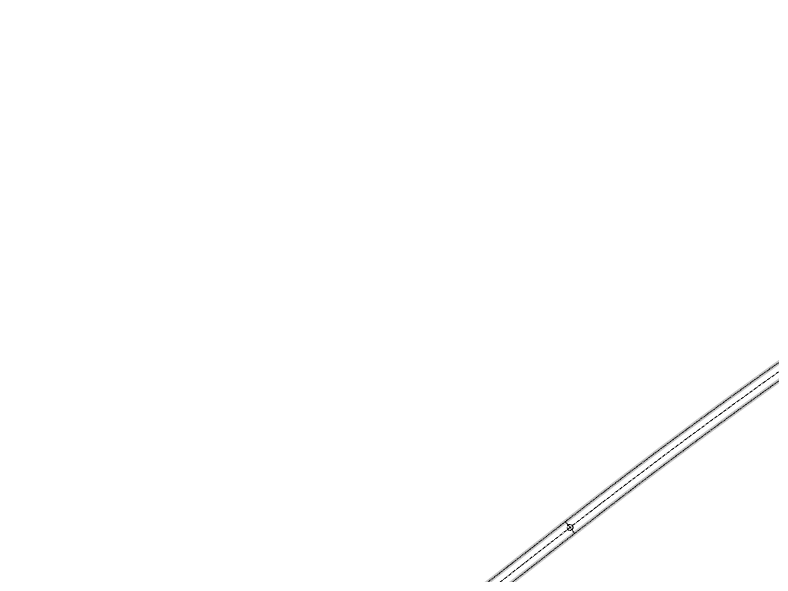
# Model space of a CAD drawing. Header units: metres. Extents: x 2684977 to 2686015, y 1244284 to 1245504.
# Drawn here: x 2685180.6 to 2685307, y 1244440.7 to 1244534.3 of the extents above; entities that cross this region are included whole.
import ezdxf

# ---------------------------------------------------------------- set-up
doc = ezdxf.new("R2010")
doc.units = ezdxf.units.M
doc.header["$MEASUREMENT"] = 0
doc.linetypes.add('STRICHPKT_ENG', pattern=[0.4, 0.2, -0.1, 0, -0.1])
doc.linetypes.add('STRICHPKT_MITTEL', pattern=[0.8, 0.5, -0.15, 0, -0.15])
for name, color, linetype, lineweight, true_color in [('2-Rohr Achsen', 1, 'STRICHPKT_ENG', 13, 0xff0000), ('2-Rohr_Linienführung', 1, 'STRICHPKT_MITTEL', 13, 0xff0000), ('2-Rohr_Schraffur Ansicht', 7, 'Continuous', 0, 0xffe0e0)]:
    doc.layers.add(name, color=color, linetype=linetype, lineweight=lineweight, true_color=true_color)

msp = doc.modelspace()

# ---------------------------------------------------------------- hatches: boundary and pattern name
at = {"layer": '2-Rohr_Schraffur Ansicht'}
h = msp.add_hatch(color=256, dxfattribs=at)
h.paths.add_polyline_path([(2685364.26, 1244510.27), (2685624.68, 1244671.09), (2685624.31, 1244671.7), (2685363.88, 1244510.88, 0.027511), (2685273.72, 1244448.1), (2685186.98, 1244380.39, -0.198912), (2685186.49, 1244380.26), (2685183.72, 1244380.6, -0.198912), (2685183.28, 1244380.85), (2685181.24, 1244383.46), (2685180.92, 1244383.21), (2685180.6, 1244382.98), (2685182.65, 1244380.36, 0.198912), (2685183.63, 1244379.8), (2685186.39, 1244379.46, 0.198912), (2685187.48, 1244379.76), (2685274.16, 1244447.54, -0.027511)])
h.paths.add_polyline_path([(2685362.94, 1244512.4), (2685620.7, 1244671.57), (2685620.33, 1244672.18), (2685362.57, 1244513, 0.027511), (2685272.18, 1244450.07), (2685185.1, 1244382.09, -0.414102), (2685184.16, 1244382.21), (2685182.33, 1244384.55, -0.023958), (2685181.79, 1244383.95), (2685183.53, 1244381.71, 0.414102), (2685185.59, 1244381.46), (2685272.62, 1244449.51, -0.027511)])

# ---------------------------------------------------------------- linework, layer by layer
at = {"layer": '2-Rohr Achsen'}
msp.add_line((2685272.4, 1244449.79), (2685273.94, 1244447.82), dxfattribs=at)
for points in [[(2685189.57, 1244385.08), (2685272.4, 1244449.79, -0.027511), (2685362.76, 1244512.7), (2685620.51, 1244671.88)], [(2685191.11, 1244383.11), (2685273.94, 1244447.82, -0.027511), (2685364.07, 1244510.58), (2685624.39, 1244671.33)]]:
    msp.add_lwpolyline(points, format="xyb", dxfattribs=at)
at = {"layer": '2-Rohr_Linienführung'}
msp.add_lwpolyline([(2685184.22, 1244379.31), (2685273.17, 1244448.81, -0.027511), (2685363.41, 1244511.64), (2685393.88, 1244530.45)], format="xyb", dxfattribs=at)
msp.add_circle((2685273.17, 1244448.81), 0.5, dxfattribs=at)

doc.saveas('drawing.dxf')
